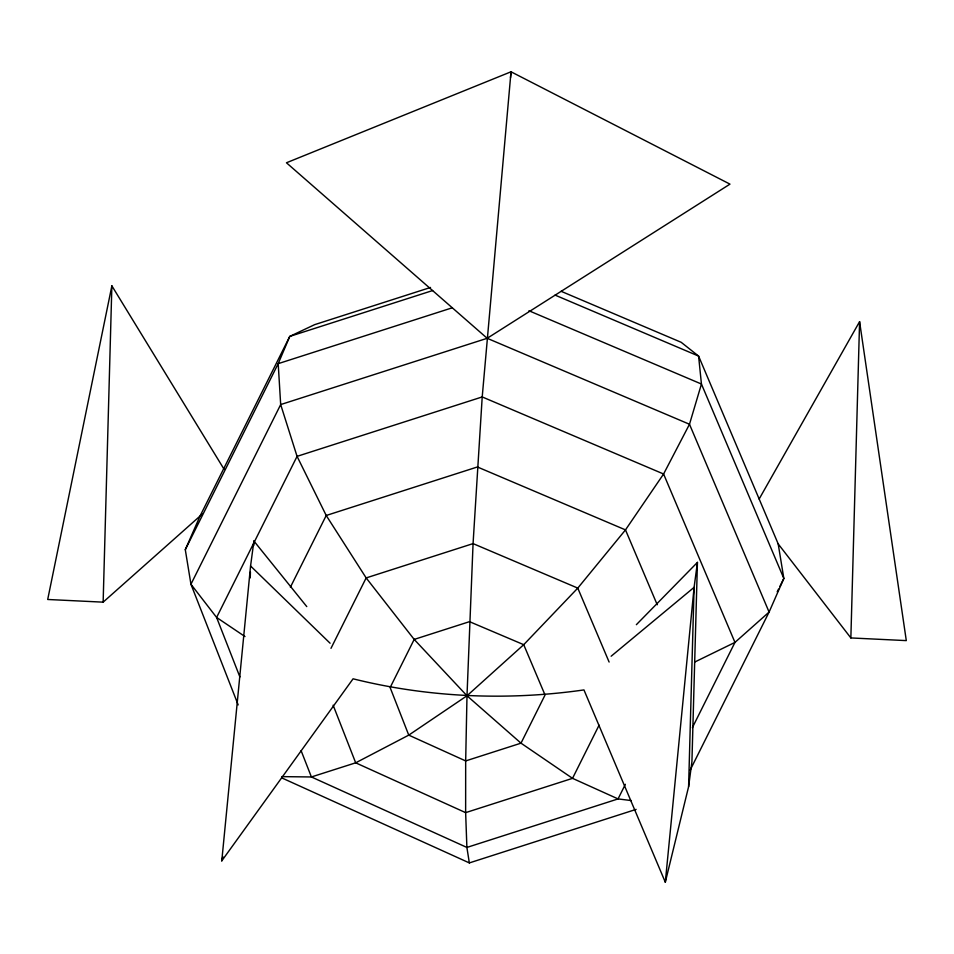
<?xml version="1.0" encoding="UTF-8"?>
<svg xmlns="http://www.w3.org/2000/svg" width="954" height="954" viewBox="0 0 954 954"><rect width="100%" height="100%" fill="white"/><g stroke="black" fill="none" stroke-linecap="round" stroke-linejoin="round"><path stroke-width="1.43" d="M111.868 285.842L47.7 599.482L103.139 602.153L111.868 285.842L224.107 469.296M250.246 577.897L250.413 571.947M253.776 545.497L253.907 541.037L306.771 606.601M253.907 541.037L250.568 565.996L221.781 860.866L353.075 678.807C428.167 697.541 507.397 700.892 583.955 689.921L665.308 882.211L688.597 786.704L694.095 587.354L697.434 562.383L636.366 624.679M697.434 562.383L691.924 761.733L688.597 786.704M859.59 321.641L906.3 640.611L850.861 637.94L859.59 321.641L759.134 499.049M510.521 77.703L511.022 71.788L729.977 184.134L487.184 338.3L280.679 404.568L190.943 584.242L238.178 704.899M665.308 882.211L694.095 587.354L611.144 656.221M221.781 860.866L222.831 856.513M239.895 676.958L216.606 617.453L190.943 584.242L185.291 549.671L200.042 516.066L289.777 336.392L314.629 324.658L430.528 287.464M185.291 549.671L278.198 363.653L289.777 336.392L432.639 290.553M290.386 587.223L326.22 515.482L477.394 466.971L625.49 529.887L657.223 604.764M330.99 648.338L366.157 577.921L473.065 543.613L577.778 588.105L609.117 662.052M599.076 725.195L572.531 778.345L465.635 812.641L355.687 762.818L311.398 776.961L281.871 776.628M625.359 784.307L618.061 798.915L466.888 847.438L311.398 776.961L301.118 750.691M692.401 727.604L734.962 642.4L769.091 612.074L783.842 578.482L778.19 543.899L698.59 356.08L681.168 342.295L561.155 291.316M777.2 591.766L778.536 589.107M779.859 586.46L783.842 578.482L701.44 384.033L698.59 356.08L555.061 295.096M689.992 770.462L769.091 612.074L689.492 424.256L701.44 384.033L528.945 310.754M103.139 602.153L202.236 514.111M694.679 662.064L734.962 642.4L663.59 474.007L482.211 396.936L297.064 456.358L216.606 617.453L244.987 636.556M452.351 307.772L278.198 363.653L280.679 404.568L297.064 456.358L326.22 515.482L366.157 577.921L414.179 639.418L466.995 695.776L521.003 743.166L572.531 778.345L618.061 798.915L631.178 800.561M281.609 777.82L469.344 862.917L636.127 809.386M250.568 565.996L330.084 643.223M778.19 543.899L850.861 637.94M333.137 705.209L355.687 762.818L408.753 735.129L466.995 695.776L523.722 644.689L577.778 588.105L625.49 529.887L663.59 474.007L689.492 424.256L487.184 338.3L286.45 162.776L511.022 71.788L482.211 396.936L473.065 543.613L466.995 695.776L465.671 760.922L465.635 812.641L466.888 847.438L469.344 862.917M414.179 639.418L390.138 687.56L408.753 735.129L465.671 760.922L521.003 743.166L545.044 695.013L523.722 644.689L469.511 621.662L414.179 639.418"/></g></svg>
